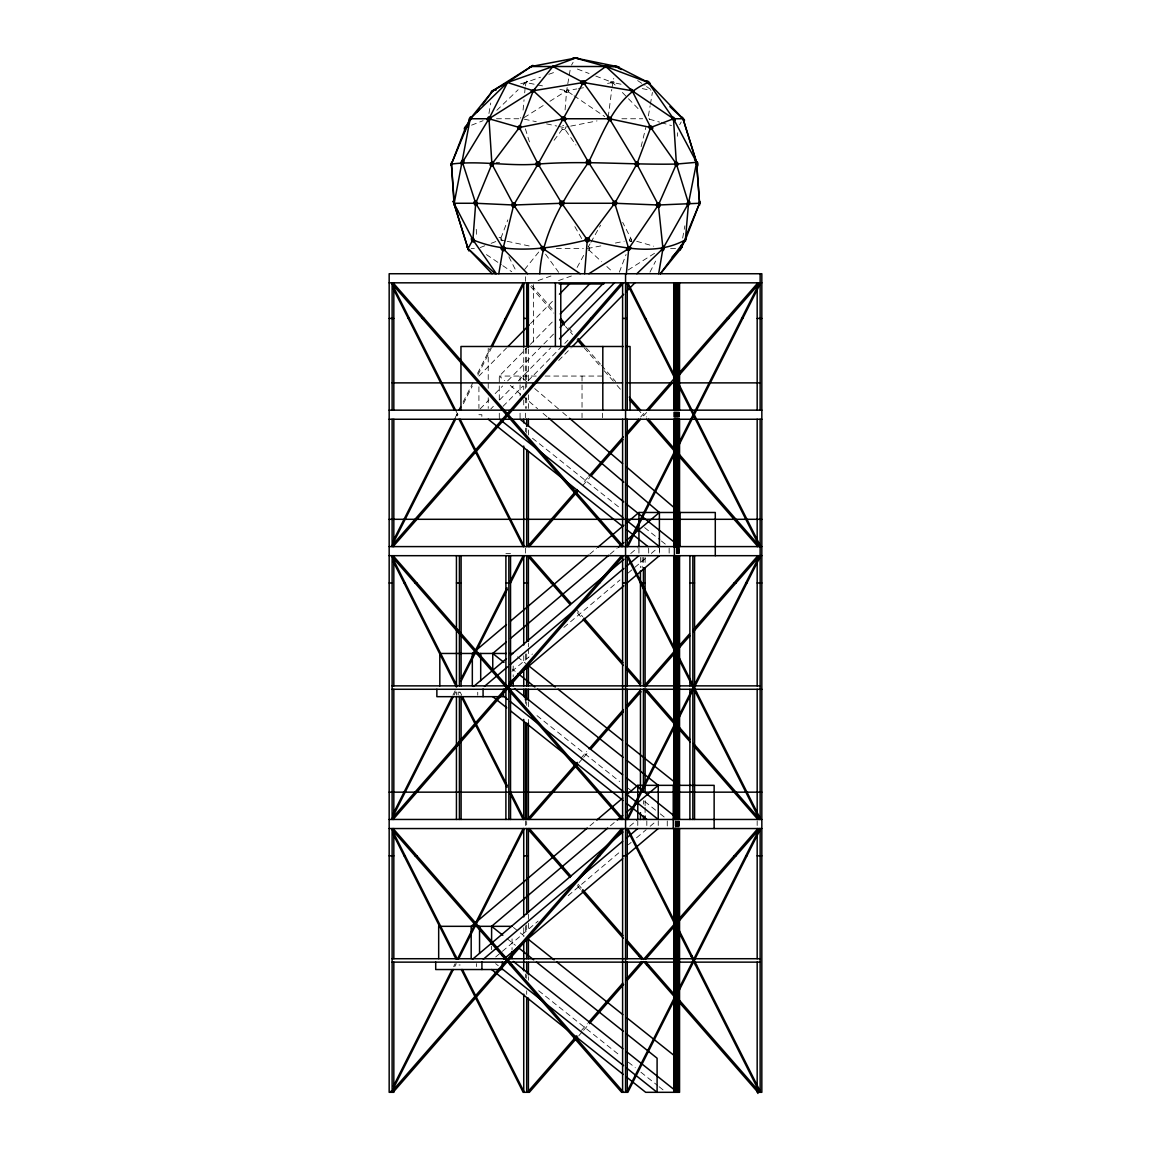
<?xml version="1.0" encoding="UTF-8"?>
<svg xmlns="http://www.w3.org/2000/svg" width="1151" height="1151" viewBox="0 0 1151 1151"><rect width="100%" height="100%" fill="white"/><g stroke="black" fill="none" stroke-linecap="round" stroke-linejoin="round"><path stroke-width="0.75" stroke-dasharray="5 3.75" d="M677.435 136.235L677.694 132.753M565.083 109.949L566.609 90.742L568.968 76.901M523.086 110.122L524.05 99.763M524.683 92.857L525.173 87.677M525.331 85.951L527.072 78.369M608.217 117.028L611.785 89.404M612.001 87.677L613.756 78.383M488.945 113.503L490.729 103M569.256 75.175L570.436 68.24M648.401 115.906L650.114 105.849M650.401 104.166L652.401 92.425M682.672 238.07L683.91 231.078M684.226 229.322L684.845 225.826M641.136 146.637L645.797 127.459M500.901 238.171L507.836 219.884M619.382 272.125L626.072 254.472M630.921 241.624L631.611 239.825L622.677 222.344M455.206 417.741L457.307 413.583M463.062 402.145L472.773 382.88M477.521 373.442L490.197 348.293M457.868 414.705L457.307 415.842L456.731 414.705M463.393 403.742L472.284 386.089M477.866 375.01L491.333 348.293M452.89 695.19L455.868 689.276M454.084 695.103L455.667 691.967M453.638 966.567L455.134 963.617M454.774 966.567L456.271 963.617M649.97 272.154L655.595 261.148M577.111 267.449L583.945 254.86M571.529 65.103L573.112 62.283M588.247 247.005L590.017 243.883M590.895 242.329L600.592 225.136M679.665 124.725L681.219 121.948M554.077 140.307L563.688 127.488L568.939 126.452M524.583 269.535L539.272 251.364M584.32 481.449L587.873 477.392M640.661 416.979L643.639 413.583L646.617 416.979M582.751 485.506L589.844 477.392M646.617 412.432L643.639 415.842L638.676 410.159M580.823 758.322L586.737 751.545M578.967 762.71L582.478 758.696M583.643 757.344L588.334 751.991M581.485 1030.418L587.384 1023.671M578.852 1035.699L582.377 1031.656M583.557 1030.303L588.276 1024.922M529.129 345.631L499.289 376.06L499.289 401.181M530.366 344.365L553.991 320.28M480.168 408.893L488.916 399.972M495.16 393.613L502.642 385.973M507.649 380.88L542.61 345.228M543.862 343.948L553.847 333.761M490.844 408.893L493.347 406.346M499.592 399.972L513.317 385.973M518.324 380.88L550.782 347.775M503.03 406.346L523.029 385.973M528.007 380.88L568.019 340.135M558.695 360.508L571.184 347.775M478.917 376.06L506.598 347.919M530.51 323.618L554.422 299.318M496.829 110.295L518.137 89.749M523.144 84.915L525.647 82.498L540.538 77.218M589.772 554.091L596.592 548.308M610.217 554.091L617.051 548.308M630.734 553.53L637.568 547.747M511.907 671.378L532.424 654.027M563.861 627.41L619.972 579.989M628.115 573.04L645.956 558.005M651.308 553.415L659.379 546.596M589.988 825.785L595.441 821.167M610.433 825.785L615.9 821.167M629.726 826.274L637.783 819.454M495.707 956.956L538.121 921.102M568.177 895.651L620.188 851.682M628.331 844.748L631.136 842.431M636.532 837.799L646.186 829.698M650.157 826.274L655.538 821.728M524.137 117.575L543.862 105.115M549.919 101.288L566.609 90.742L576.852 88.915M628.101 270.01L654.66 253.234M471.593 125.157L483.118 120.668M480.183 247.551L484.888 245.739M491.132 243.336L495.836 241.537M538.136 280.556L550.941 276.01M558.58 280.556L571.385 276.01M548.797 74.297L555.415 71.952M520.698 83.735L525.647 82.498L535.891 84.555M570.695 126.106L597.024 120.913M587.37 248.573L601.383 245.796M615.397 243.034L624.159 241.307M629.424 240.257L631.611 239.825M578.55 88.613L583.672 87.692M607.555 83.419L612.677 82.498L621.382 84.296M496.455 118.754L518.842 118.754M621.871 118.754L642.704 118.754M471.162 248.573L474.341 248.573M556.35 248.573L583.312 248.573M670.573 248.573L675.68 248.573M536.251 376.06L499.289 376.06L504.757 380.722M545.056 376.06L602.462 376.06M478.888 414.705L481.852 414.705L481.852 416.417M505.893 553.415L510.54 553.415M459.019 964.984L460.17 964.984M496.11 162.449L499.606 162.593M537.589 84.901L544.423 86.282M559.789 89.375L566.609 90.742L572.608 94.799M642.244 88.598L650.948 90.382M524.28 119.172L536.28 121.704M546.552 123.876L556.825 126.049M558.537 126.409L563.688 127.488L575.946 145.04M500.268 239.825L505.433 240.919M507.145 241.293L529.503 246.026M636.704 241.293L653.725 246.185M649.365 119.172L659.581 122.121M661.278 122.625L671.493 125.574M577.399 69.06L589.082 73.506M595.758 76.052L612.677 82.498L615.109 85.001M637.625 80.556L645.035 85.562M646.517 86.57L650.962 89.577M574.061 95.792L604.779 116.568M486.456 254.616L501.318 264.672M502.814 265.68L511.735 271.722M532.467 438.243L620.763 508.613M644.589 527.604L660.012 539.891M661.408 541.013L668.414 546.596M517.403 656.818L525.82 663.523M512.396 669.105L515.202 671.35M537.013 715.649L619.641 781.5M628.043 788.205L633.654 792.665M644.862 801.6L658.861 812.75M660.257 813.872L664.472 817.224M513.447 927.447L524.669 936.382M507.03 938.612L515.447 945.316M538.668 990.738L619.9 1055.481M628.302 1062.172L635.309 1067.754M640.906 1072.214L657.71 1085.609M659.12 1086.731L663.321 1090.083M495.621 963.617L498.282 965.747M526.712 381.744L520.065 376.06L520.065 395.8M534.697 388.563L560.005 410.159M562.724 412.49L568.177 417.137M510.238 385.384L521.187 394.707M522.554 395.872L537.603 408.706M543.071 413.367L547.185 416.863M588.665 249.767L601.642 261.752M606.836 266.543L612.03 271.334M622.403 92.497L627.266 97.504M628.475 98.741L639.409 109.992M531.676 285.462L553.559 310.511M568.695 327.819L573.385 333.186M586.291 347.962L600.376 364.076M601.556 365.414L615.627 381.528M530.712 286.613L553.861 313.115M565.544 326.481L569.054 330.51M570.234 331.848L572.579 334.538M584.32 347.962L599.57 365.414M604.261 370.795L613.656 381.528M617.094 385.47L620.504 389.369M575.673 608.663L582.751 616.778M577.241 612.72L580.78 616.778M578.032 884.227L581.572 888.284M577.241 885.579L580.78 889.637M545.56 254.17L558.667 272.341M574.824 226.632L581.888 238.976M508.871 256.788L516.684 272.197M455.58 410.159L459.393 417.741M461.695 695.146L460.17 692.125L459.019 692.125L461.306 696.672M649.481 119.431L649.279 118.985A2.216 0.978 48.1 0 0 648.991 118.51M525.388 128.811L530.05 143.918M476.269 229.308L476.845 237.998M757.171 820.965L757.171 825.512M679.55 412.058L679.55 417.439M679.55 548.466L679.55 553.847M679.55 821.282L679.55 826.677M678.975 412.058L678.975 417.439M678.975 548.466L678.975 553.847M678.975 821.282L678.975 826.677M678.558 412.058L678.687 417.439M678.687 548.466L678.558 553.847M678.558 821.282L678.687 826.677M678.126 412.058L678.126 417.439M678.126 548.466L678.126 553.847M678.126 821.282L678.126 826.677M677.997 412.058L677.838 417.439M677.997 548.466L677.838 553.847M677.997 821.282L677.838 826.677M677.709 412.058L677.709 417.439M677.709 548.466L677.709 553.847M677.709 821.282L677.709 826.677M677.277 412.058L677.133 417.439M677.277 548.466L677.133 553.847M677.277 821.282L677.133 826.677M676.86 412.058L676.989 417.439M676.989 548.466L676.86 553.847M676.989 821.282L676.86 826.677M676.414 412.058L676.414 417.439M676.414 548.466L676.414 553.847M676.414 821.282L676.414 826.677M676.284 412.058L676.141 417.439M676.284 548.466L676.284 553.847M676.284 821.282L676.141 826.677M675.997 412.058L675.997 417.439M675.997 821.282L675.997 826.677M675.565 412.058L675.436 417.439M675.565 821.282L675.436 826.677M675.292 412.058L675.292 417.439M675.292 821.282L675.292 826.677M675.148 412.058L675.148 417.439M675.148 821.282L675.148 826.677M674.716 412.058L674.716 417.439M674.587 412.058L674.587 417.439M674.299 412.058L674.299 417.439M673.738 412.058L673.738 417.439M669.148 548.106L669.148 554.178M667.263 820.965L667.263 828.547M658.243 820.965L658.243 825.512M648.632 548.106L648.718 554.178M646.819 820.965L646.819 825.512M645.107 557.401L645.107 564.22M645.107 800.693L645.107 805.815M645.107 807.513L645.107 814.332M643.409 557.401L643.409 565.918M643.409 800.693L643.409 804.103M642.157 557.401L642.157 567.63M640.46 557.401L640.46 567.63M638.934 548.106L638.934 554.178M637.783 820.965L637.783 825.512M602.462 413.195L602.462 417.741M582.032 376.06L582.032 408.375M582.032 413.195L582.032 417.741M533.445 284.599L533.445 344.724M528.395 348.854L528.395 381.082M528.395 394.822L528.395 408.461M528.395 429.985L528.395 435.337M528.395 643.294L528.395 646.833M528.395 648.617L528.395 657.48M528.395 701.693L528.395 707.016M528.395 719.433L528.395 722.986M528.395 914.369L528.395 921.476M528.395 923.246L528.395 930.339M528.395 976.623L528.395 980.206M526.683 348.408L526.683 387.225M526.683 397.814L526.683 408.404M526.683 428.186L526.683 433.553M526.683 653.941L526.683 659.25M526.683 701.779L526.683 705.347M526.683 821.411L526.683 824.979M526.683 925.016L526.683 932.109M526.683 974.753L526.683 978.321M526.683 990.781L526.683 994.349M525.432 276.758L525.432 281.319M525.432 348.408L525.432 388.995M525.432 397.814L525.432 408.404M525.432 413.195L525.432 417.741M525.432 428.186L525.432 431.769M525.432 548.106L525.432 554.178M525.432 653.941L525.432 661.034M525.432 699.923L525.432 703.462M525.432 820.965L525.432 825.512M525.432 925.706L525.432 932.871M525.432 974.077L525.432 977.659M523.734 348.854L523.734 381.082M523.734 386.29L523.734 389.7M523.734 399.929L523.734 408.461M523.734 655.71L523.734 662.803M523.734 927.692L523.734 936.684M520.065 413.195L520.065 417.741M513.202 666.026L513.202 676.802M512.051 938.885L512.051 949.661M499.289 413.195L499.289 417.741M491.606 946.064L491.606 949.661M488.225 348.264L488.225 388.937M488.225 397.786L488.225 408.389M478.917 386.822L478.917 408.375M477.737 692.226L477.737 695.19M476.586 963.617L476.586 966.567M458.156 691.967L458.156 695.103M456.443 691.967L456.443 695.103M631.64 241.595A2.273 1.712 -25.1 0 1 631.079 241.652L630.547 241.581A2.273 1.712 -25.1 0 1 629.842 239.091A2.273 1.712 -25.1 0 1 633.122 238.271M565.673 128.02A2.086 2.014 -23.5 0 1 565.112 128.926L564.666 129.243A2.086 2.014 -23.5 0 1 562.594 129.243L562.177 128.926A2.086 2.014 -23.5 0 1 561.659 128.02M562.695 125.732A2.086 2.014 -23.5 0 1 563.731 125.459M588.42 246.76A2.273 2.072 13.7 0 1 588.578 250.386M499.059 237.451A2.676 1.41 63.9 0 1 501.145 238.545A2.676 1.41 63.9 0 1 501.937 241.552M520.425 118.064A2.244 1.726 -19.7 0 1 520.784 117.661M659.394 548.106L659.379 554.178L659.394 548.106M523.806 83.246L527.618 81.376L523.806 83.246M568.407 91.648L568.062 91.994A2.086 1.669 4.6 0 1 566.58 92.425L566.047 92.339A2.086 1.669 4.6 0 1 564.652 90.095A2.086 1.669 4.6 0 1 567.515 89.26A2.086 1.669 4.6 0 1 568.407 91.648M613.224 81.85L612.649 81.721A2.23 0.748 11.9 0 0 610.706 82.469A2.23 0.748 11.9 0 0 614.375 83.304A2.23 0.748 11.9 0 0 613.224 81.85"/><path stroke-width="1.5" d="M660.286 273.737L685.406 239.825L699.563 203.267L696.585 162.32L673.479 118.754L632.1 90.742L583.327 82.498L552.868 66.513L533.287 90.742L519.389 127.488L491.909 164.061L475.694 203.267L472.903 239.825L496.354 273.737M584.622 273.737L587.312 239.825L614.735 203.267L636.863 164.061L650.732 127.488L632.1 90.742L605.843 66.513L575.5 58.054L554.523 65.895M465.306 130.969L465.594 127.488L470.198 118.754L507.519 82.498L532.971 65.377L529.848 67.319M626.374 273.737L628.719 248.573L614.735 203.267L588.521 162.32L563.63 118.754L533.287 90.742L507.519 82.498L492.815 90.742L471.277 117.416M539.761 273.737C542.15 232.171 565.558 195.684 588.521 162.32C603.21 133.156 615.267 95.447 648.33 82.498L683.018 118.754L696.585 162.32L699.563 203.267L686.83 234.013M498.8 273.737L503.088 248.573L513.691 205.007L538.064 164.061L583.327 82.498L609.469 118.754L636.863 164.061L658.386 205.007L662.947 248.573L658.66 273.737M694.542 159.284L697.002 164.061L683.018 118.754L673.479 118.754L650.732 127.488L609.469 118.754L563.63 118.754L519.389 127.488L488.974 118.754L470.198 118.754L454.07 203.928M660.473 273.737L681.191 248.184L682.083 246.875L679.536 250.271L681.435 245.077M550.955 67.19L554.811 65.765L551.128 67.017M492.053 273.737L467.982 248.573L453.998 203.267L451.437 164.061L465.594 127.488L468.961 122.941M454.026 199.67L451.437 164.061L470.198 118.754M672.17 256.961L680.802 248.573L684.154 240.487M577.212 58.413L616.878 66.513L648.33 82.498L673.479 118.754L676.414 164.061L658.386 205.007L628.719 248.573L588.895 273.737M393.196 540.841L454.444 419.252M459.019 410.159L460.645 406.95M490.988 346.724L523.158 282.829M393.052 543.387L455.58 419.252M492.124 346.724L523.734 283.966M393.196 813.699L452.156 696.672M461.364 678.385L507.015 587.744M510.224 581.37L523.158 555.688M393.052 816.246L453.293 696.672M461.119 681.119L507.375 589.312M523.734 556.825L510.555 582.981L505.893 582.981M627.266 545.459L759.559 282.829M627.842 546.596L760.135 283.966M393.297 1086.371L452.156 969.53M523.158 828.547L457.307 959.301L393.052 831.756M393.052 1089.119L453.293 969.53M458.673 958.841L523.734 829.684M627.266 818.318L759.559 555.688M627.842 819.454L760.135 556.825M627.266 1091.177L759.559 828.547M760.135 829.684L627.842 1092.313L621.626 1092.313L392.117 829.684M680.802 248.573L684.672 241.221M495.232 273.737L467.982 248.573L472.126 241.221M466.759 126.912L465.795 128.25M477.262 111.748L479.334 108.942M482.442 104.741L492.815 90.742L531.172 66.513L573.802 58.384M392.117 545.459L621.626 282.829M393.11 546.596L622.605 283.966M528.395 545.459L577.241 489.563M589.053 476.039L623.31 436.833M626.863 432.776L638.676 419.252M646.617 410.159L673.982 378.852M678.673 373.471L757.89 282.829M529.374 546.596L578.032 490.916M591.024 476.039L622.921 439.538M626.475 435.481L640.647 419.252M648.603 410.159L672.443 382.88M678.313 376.161L757.718 285.29M392.117 818.318L621.626 555.688M393.11 819.454L622.605 556.825M528.395 818.318L577.27 762.379M589.096 748.841L623.41 709.577M626.964 705.52L639.97 690.629M644.128 685.867L674.371 651.265M679.047 645.912L689.578 633.856M693.089 629.842L757.89 555.688M529.374 819.454L577.788 764.048M590.664 749.315L623.439 711.822M626.95 707.807L640.992 691.737M673.321 654.732L645.107 687.018L645.107 567.63M678.054 649.308L689.881 635.769M693.434 631.712L757.732 558.134M392.117 1091.177L621.626 828.547M393.11 1092.313L622.605 829.684M528.395 1091.177L576.766 1035.814M588.564 1022.318L622.777 983.155M626.317 979.113L641.654 961.56M674.169 924.368L643.639 959.301L626.475 939.662M678.86 918.987L757.89 828.547M577.673 1037.051L529.374 1092.313L523.158 1092.313L461.306 969.53M589.456 1023.57L623.612 984.479M627.137 980.436L643.639 961.56L673.565 995.802M645.797 959.085L673.925 926.9M678.601 921.548L757.732 830.993M560.206 313.935L589.6 283.966M560.091 327.402L603.8 282.829L603.8 283.966L559.199 283.966M559.53 338.854L614.476 282.829M572.435 346.494L623.669 294.282M626.173 291.735L634.92 282.829M507.864 346.638L529.259 324.899M559.458 294.196L569.515 283.966M636.848 273.737L662.947 248.573L688.514 203.267L696.585 162.32L678.097 163.917M506.469 624.576L472.327 653.466L472.327 685.78M510.555 621.108L588.406 555.242M597.959 547.157L623.914 525.201M626.648 522.885L638.934 512.483L715.289 512.483L715.289 555.688M492.757 669.623L492.757 653.466L506.426 641.913M510.512 638.445L608.85 555.242M618.418 547.157L623.885 542.524M626.604 540.222L659.394 512.483L626.547 484.499M473.68 686.413L506.469 658.689M510.555 655.221L623.914 559.3M484.427 686.413L507.577 666.832M510.31 664.53L623.856 568.45M626.604 566.119L638.934 555.688M510.281 681.78L623.813 585.773M626.547 583.456L659.379 555.688M587.255 828.101L471.176 926.325L471.176 958.639M596.808 820.016L622.763 798.06M626.863 794.593L637.783 785.342L714.138 785.342L714.138 828.547M491.606 944.28L491.606 926.325L607.699 828.101M617.267 820.016L622.734 815.397M626.82 811.93L658.243 785.342L627.381 760.753M472.543 959.272L622.936 832.015M483.276 959.272L622.705 841.309M626.82 837.827L637.783 828.547M503.649 959.272L622.662 858.632M626.763 855.15L658.228 828.547M465.407 128.639C462.414 130.869 466.069 124.366 467.047 126.15M529.589 67.506L531.258 66.513L605.843 66.513L648.33 82.498M584.766 81.476L605.843 66.513M492.657 90.8C487.434 94.253 498.297 87.174 492.988 90.684M465.594 127.488L466.659 127.07M552.868 66.513L507.519 82.498L488.974 118.754L462.457 162.32L475.694 203.267L503.088 248.573L527.546 273.737M492.815 90.742L496.311 89.864M650.732 127.488L676.414 164.061L688.514 203.267L685.406 239.825C654.919 256.745 619.166 247.048 587.312 239.825C549.933 248.861 509.548 255.119 472.903 239.825L453.811 203.051L467.982 248.573M583.327 82.498L533.287 90.742L488.974 118.754L491.909 164.061L513.691 205.007L543.013 248.573L580.19 273.737M451.437 164.061C480.025 160.377 509.202 166.564 538.064 164.061C584.176 160.464 630.259 164.981 676.414 164.061M534.237 89.577L534.668 89.562A2.216 0.863 -23.9 0 1 534.093 91.303A2.216 0.863 -23.9 0 1 531.244 91.461A2.216 0.863 -23.9 0 1 534.222 89.591M689.895 792.248L692.844 792.161M607.599 66.513L619.08 67.017L616.332 66.283L614.749 66.067L621.324 69.52M474.025 203.267L453.998 203.267L455.019 206.95L454.746 206.087M699.563 203.267L658.386 205.007L614.735 203.267L561.76 203.267L513.691 205.007L475.694 203.267M389.167 282.829L761.833 282.829M389.167 318.424L393.829 318.424M408.231 318.424L409.368 318.424M422.23 318.424L424.201 318.424M505.231 318.424L506.382 318.424M523.734 318.424L528.395 318.424M590.521 318.424L592.506 318.424M622.605 318.424L627.266 318.424M644.618 318.424L645.769 318.424M726.799 318.424L728.77 318.424M741.632 318.424L742.769 318.424M757.171 318.424L761.833 318.424M623.252 346.494L460.961 346.494L460.961 410.159M626.475 346.494L630.057 346.494L630.057 410.159M392.117 382.88L622.605 382.88M627.266 382.88L760.135 382.88M389.167 410.159L761.833 410.159M389.167 419.252L761.833 419.252M389.167 519.302L761.833 519.302M389.167 546.596L761.833 546.596M389.167 555.688L761.833 555.688M389.167 582.981L392.117 582.981M404.044 582.981L405.181 582.981M414.979 582.981L416.95 582.981M456.443 582.981L461.105 582.981M523.734 582.981L528.395 582.981M551.243 582.981L553.214 582.981M597.786 582.981L599.757 582.981M622.605 582.981L627.266 582.981M640.445 582.981L645.107 582.981M689.895 582.981L694.557 582.981M734.05 582.981L736.021 582.981M745.819 582.981L746.956 582.981M757.171 582.981L761.833 582.981M506.354 653.466L439.826 653.466L439.826 685.867M509.778 653.466L513.202 653.466M454.444 683.018L455.58 683.018M638.676 683.018L640.647 683.018L626.475 666.803M690.83 683.018L691.981 683.018M392.117 685.867L760.135 685.867M392.117 689.276L761.833 689.276M646.617 692.125L648.603 692.125M695.42 692.125L696.556 692.125M523.878 696.672L524.611 696.672M389.167 792.161L761.833 792.161M389.167 819.454L761.833 819.454M389.167 828.547L761.833 828.547M389.167 855.84L393.829 855.84M404.044 855.84L405.181 855.84M414.979 855.84L416.95 855.84M509.418 855.84L510.555 855.84M523.734 855.84L528.395 855.84M551.243 855.84L553.214 855.84M597.786 855.84L599.757 855.84M622.605 855.84L627.266 855.84M640.445 855.84L641.582 855.84M734.05 855.84L736.021 855.84M745.819 855.84L746.956 855.84M757.171 855.84L761.833 855.84M512.051 926.325L438.675 926.325L438.675 958.639M454.444 955.877L455.58 955.877M502.397 955.877L504.383 955.877M638.676 955.877L640.647 955.877M690.83 955.877L691.981 955.877M392.117 958.725L760.135 958.725M392.117 962.135L760.135 962.135M510.353 964.984L512.324 964.984M646.617 964.984L648.603 964.984M695.42 964.984L696.556 964.984M522.727 969.53L523.46 969.53M520.065 419.252L623.77 501.908M626.576 504.152L674.227 542.121M499.62 419.252L622.95 517.547M627.151 520.899L659.394 546.596L659.394 512.483M488.211 419.252L622.749 526.482M626.95 529.834L647.97 546.596M528.626 665.753L555.271 686.989M558.077 689.233L622.59 740.64M626.791 743.992L674.472 781.989M492.757 653.466L503.98 662.4M518.008 673.58L534.827 686.989M537.632 689.233L623.18 757.401M514.468 688.586L622.662 774.81M626.863 778.148L674.472 816.102M503.433 696.082L507.62 699.42M510.411 701.635L623.367 791.672M626.158 793.888L658.243 819.454L658.243 785.342M492.757 696.672L506.771 707.822M510.972 711.174L623.022 800.477M627.223 803.83L646.833 819.454M527.475 938.612L554.12 959.848M556.926 962.092L622.835 1014.621M627.05 1017.973L673.321 1054.848M491.606 926.325L502.829 935.259M518.252 947.561L533.676 959.848M536.481 962.092L623.439 1031.382M626.23 1033.612L657.092 1058.201L657.092 1092.313L626.403 1067.855M513.317 961.445L622.907 1048.777M627.108 1052.129L673.321 1088.961M502.282 968.941L623.612 1065.639M491.606 969.53L623.266 1074.458M626.072 1076.689L645.682 1092.313L679.55 1092.313L679.55 828.461M569.529 418.302L622.633 463.652M626.72 467.133L674.385 507.836M548.552 418.029L623.813 482.168M669.853 106.597L683.018 118.754C677.982 112.999 688.053 122.956 683.162 119.618M560.479 318.424L564.004 322.453M578.075 338.567L585.125 346.624M629.295 397.167L640.647 410.159M648.603 419.252L673.407 447.653M678.14 453.062L757.732 544.15M559.674 319.762L564.364 325.129M577.27 339.905L583.14 346.624M629.583 399.771L638.676 410.159M646.617 419.252L673.795 450.358M678.514 455.767L757.89 546.596M393.11 282.829L622.605 545.459M392.117 283.966L621.626 546.596M529.374 555.688L570.939 603.253M583.945 618.13L622.921 662.746M646.114 689.276L673.407 720.512M678.14 725.921L689.953 739.446M693.492 743.488L757.732 817.009M528.395 556.825L570.148 604.606M583.14 619.483L623.31 665.451M626.863 669.508L640.33 684.917M644.128 689.276L673.795 723.216M678.514 728.626L690.327 742.136M693.88 746.193L757.89 819.454M393.11 555.688L622.605 818.318M392.117 556.825L621.626 819.454M529.374 828.547L570.939 876.112M582.751 889.637L622.921 935.605M645.61 961.574L674.414 994.507M679.104 999.888L757.703 1089.839M528.395 829.684L570.148 877.465M581.96 890.989L623.31 938.31M626.863 942.367L641.654 959.301M678.241 1001.169L757.89 1092.313L757.89 1093.45M393.11 828.547L622.605 1091.177M587.312 239.825L561.76 203.267L538.064 164.061L519.389 127.488M454.415 205.007L457.71 211.223M627.842 282.829L760.135 545.459M627.266 283.966L759.559 546.596M627.842 555.688L760.135 818.318M627.266 556.825L759.559 819.454M392.995 285.923L455.58 410.159M460.17 419.252L523.734 545.459M393.239 288.656L454.444 410.159M459.019 419.252L523.158 546.596M627.842 828.547L760.135 1091.177M627.266 829.684L759.559 1092.313M393.052 558.897L457.019 685.867M462.457 696.672L507.346 785.802M510.555 792.161L523.734 818.318M393.196 561.443L456.443 687.018L456.443 555.688M461.306 696.672L507.015 787.399M510.224 793.773L523.158 819.454M462.457 969.53L523.734 1091.177M393.196 834.302L455.969 958.912M696.096 160.723L696.24 161.169M697.074 163.902L696.398 161.672M696.269 161.298L696.902 163.341M696.082 164.061L696.082 163.946A2.273 0.921 86 0 1 697.002 161.816A2.273 0.921 86 0 1 697.938 164.564A2.273 0.921 86 0 1 696.844 166.219M760.135 273.737L760.135 410.159M760.135 419.252L760.135 819.454M760.135 828.547L760.135 1092.313M758.883 1091.177L758.883 1092.313M757.171 282.829L757.171 410.159M757.171 419.252L757.171 546.596M757.171 555.688L757.171 685.867M757.171 689.276L757.171 819.454M757.171 828.547L757.171 958.725M757.171 962.135L757.171 1092.313L761.833 1092.313L761.833 273.737L389.167 273.737L389.167 1092.313L393.829 1092.313L393.829 962.135M694.557 555.688L694.557 819.454M692.844 555.688L692.844 819.454M689.895 555.688L689.895 685.867M689.895 689.276L689.895 819.454M679.824 512.483L679.824 546.596M679.55 282.829L679.55 410.26M679.55 419.237L679.55 546.667M679.55 555.645L679.55 819.498M678.975 282.829L678.975 410.26M678.975 419.237L678.975 546.667M678.975 555.645L678.975 819.498M678.975 828.461L678.975 1092.313M678.558 282.829L678.687 410.26M678.687 419.237L678.558 546.667M678.687 555.645L678.558 819.498M678.558 828.461L678.687 1092.313M678.126 282.829L678.126 410.26M678.126 419.237L678.126 546.667M678.126 555.645L678.126 819.498M678.126 828.461L678.126 1092.313M677.838 282.829L677.838 410.26M677.838 419.237L677.838 546.667M677.838 555.645L677.838 819.498M677.838 828.461L677.838 1092.313M677.277 282.829L677.277 410.26M677.277 419.237L677.277 546.667M677.277 555.645L677.277 819.498M677.277 828.461L677.277 1092.313M676.989 282.829L676.989 410.26M676.989 419.237L676.989 546.667M676.989 555.645L676.989 819.498M676.989 828.461L676.989 1092.313M676.414 282.829L676.414 410.26M676.414 419.237L676.414 546.667M676.414 555.645L676.414 819.498M676.414 828.461L676.414 1092.313M676.141 282.829L676.284 410.26M676.141 419.237L676.284 546.667M676.284 555.645L676.141 819.498M676.141 828.461L676.284 1092.313M675.436 282.829L675.565 410.26M675.436 419.237L675.565 546.667M675.565 555.645L675.436 819.498M675.565 828.461L675.436 1092.313M675.292 282.829L675.292 410.26M675.292 419.237L675.292 546.667M675.292 555.645L675.292 819.498M675.292 828.461L675.292 1092.313M675.148 282.829L675.148 410.26M675.148 419.237L675.148 546.667M675.148 555.645L675.148 819.498M675.148 828.461L675.148 1092.313M674.716 282.829L674.716 410.26M674.716 419.237L674.716 546.667M674.716 555.645L674.716 819.498M674.716 828.461L674.716 1092.313M674.4 512.483L674.4 555.688M673.738 282.829L673.738 410.26M673.738 419.237L673.738 546.667M673.738 555.645L673.738 819.498M673.738 828.461L673.738 1092.313M673.249 785.342L673.249 828.547M645.107 689.276L645.107 792.161M645.107 816.045L645.107 819.454M643.409 567.63L643.409 685.867M643.409 689.276L643.409 792.161M643.409 816.045L643.409 819.454M640.46 571.04L640.46 685.867M640.46 689.276L640.46 790.392M640.46 812.635L640.46 819.454M638.934 512.483L638.934 546.596M637.783 785.342L637.783 819.454M627.266 282.829L627.266 410.159M627.266 419.252L627.266 546.596M627.266 555.688L627.266 685.867M627.266 689.276L627.266 819.454M627.266 828.547L627.266 958.725M627.266 962.135L627.266 1092.313M625.568 273.737L625.568 1092.313M622.605 282.829L622.605 410.159M622.605 419.252L622.605 546.596M622.605 555.688L622.605 819.454M622.605 828.547L622.605 1092.313M602.807 346.494L602.807 410.159M560.782 282.829L560.782 346.494M555.386 282.829L555.386 346.494M528.395 282.829L528.395 347.07M528.395 419.252L528.395 426.402M528.395 451.422L528.395 546.596M528.395 555.688L528.395 641.51M528.395 666.357L528.395 685.867M528.395 689.276L528.395 699.923M528.395 722.986L528.395 819.454M528.395 828.547L528.395 912.599M528.395 937.432L528.395 958.725M528.395 962.308L528.395 974.839M528.395 998.104L528.395 1092.313M528.05 282.829L528.05 346.494M526.683 282.829L526.683 346.652M526.683 419.252L526.683 426.402M526.683 449.624L526.683 546.596M526.683 555.688L526.683 641.51M526.683 666.357L526.683 685.867M526.683 689.276L526.683 699.995M526.683 723.202L526.683 819.627M526.683 828.547L526.683 914.369M526.683 939.216L526.683 958.725M526.683 962.294L526.683 972.969M526.683 997.917L526.683 1092.313M525.432 689.276L525.432 699.923M525.432 722.986L525.432 819.454M523.734 282.829L523.734 347.07M523.734 419.252L523.734 422.834M523.734 446.056L523.734 546.596M523.734 555.688L523.734 645.064M523.734 669.896L523.734 685.867M523.734 689.276L523.734 696.369M523.734 719.433L523.734 819.454M523.734 828.547L523.734 916.915M523.734 942.065L523.734 970.811M523.734 994.162L523.734 1092.313M513.202 680.385L513.202 685.78M512.051 951.46L512.051 958.639M510.54 555.688L510.54 685.867M510.54 689.276L510.54 819.454M508.843 555.688L508.843 819.454M505.893 555.688L505.893 819.454M503.433 689.276L503.433 696.672L436.862 696.672L436.862 689.276M502.282 962.135L502.282 969.53L435.711 969.53L435.711 962.135M483.075 689.089L483.075 696.672M481.924 961.948L481.924 969.53M480.701 653.466L480.701 680.745M479.55 926.325L479.55 953.244M461.105 555.688L461.105 685.867M461.105 696.369L461.105 819.454M459.407 555.688L459.407 685.867M459.407 696.369L459.407 819.454M456.443 696.672L456.443 819.454M393.829 282.829L393.829 410.159M393.829 419.252L393.829 546.596M393.829 555.688L393.829 685.867M393.829 689.276L393.829 819.454M393.829 828.547L393.829 958.725M392.117 282.829L392.117 410.159M392.117 419.252L392.117 546.596M392.117 555.688L392.117 819.454M392.117 828.547L392.117 1092.313M390.865 1091.177L390.865 1092.313M674.889 163.658L674.889 164.19A2.072 1.539 84.6 0 0 675.479 165.615L675.824 165.917A2.072 1.539 84.6 0 0 677.881 164.809A2.072 1.539 84.6 0 0 676.759 162.075A2.072 1.539 84.6 0 0 674.889 163.658M699.103 203.238C699.607 209.957 700.527 196.735 699.103 203.238M603.642 66.298L603.642 66.513A2.216 0.863 2.5 0 0 604.462 67.132L604.951 67.276A2.216 0.863 2.5 0 0 607.944 66.873A2.216 0.863 2.5 0 0 606.361 65.693A2.216 0.863 2.5 0 0 603.642 66.298M684.759 240.89C685.982 243.695 686.327 233.293 684.759 240.89M586.377 161.831L586.319 162.392A2.216 2.201 -54.8 0 0 587.01 163.946L587.485 164.276A2.216 2.201 -54.8 0 0 590.549 163.169A2.216 2.201 -54.8 0 0 589.211 160.205A2.216 2.201 -54.8 0 0 586.377 161.831M450.76 165.125C451.969 167.212 452.544 158.075 450.76 165.125M671.796 117.316L671.724 117.647A2.244 1.122 46.3 0 0 672.227 118.97L672.587 119.431A2.244 1.122 46.3 0 0 675.047 120.351A2.244 1.122 46.3 0 0 674.098 117.79A2.244 1.122 46.3 0 0 671.796 117.316M687.363 203.008L687.233 203.526A2.101 1.18 -69.1 0 0 687.377 204.849L687.593 205.108A2.101 1.18 -69.1 0 0 689.535 203.871A2.101 1.18 -69.1 0 0 689.276 201.31A2.101 1.18 -69.1 0 0 687.363 203.008M453.163 201.339L454.818 205.195L453.163 201.339M463.795 162.32L463.608 162.881A2.273 1.28 -69 0 1 461.177 163.974A2.273 1.28 -69 0 1 462.385 160.349A2.273 1.28 -69 0 1 463.795 162.32M467.105 246.472L468.845 250.673L467.105 246.472M490.556 118.855L490.326 119.387A2.216 1.496 -59.6 0 1 489.189 120.582L488.743 120.769A2.216 1.496 -59.6 0 1 487.29 118.999A2.216 1.496 -59.6 0 1 489.477 116.683A2.216 1.496 -59.6 0 1 490.556 118.855M471.133 118.639L470.903 119.172A2.201 0.82 -64.8 0 1 470.011 120.438L469.723 120.668A2.201 0.82 -64.8 0 1 469.148 119.2A2.201 0.82 -64.8 0 1 470.845 116.755A2.201 0.82 -64.8 0 1 471.133 118.639M518.18 126.783L517.95 127.272A2.086 1.41 -59.6 0 0 518.065 129.041L518.338 129.286A2.086 1.41 -59.6 0 0 520.612 128.193A2.086 1.41 -59.6 0 0 520.453 125.689A2.086 1.41 -59.6 0 0 518.18 126.783M505.677 83.663L509.375 81.304L505.677 83.663M573.342 57.852L577.773 58.14L573.342 57.852M638.129 165.658L637.783 166.017A2.273 1.683 84.6 0 1 635.194 164.248A2.273 1.683 84.6 0 1 637.352 161.931A2.273 1.683 84.6 0 1 638.129 165.658M657.566 203.036L657.149 203.382A2.216 1.914 -82.3 0 0 656.473 204.907L656.502 205.482A2.216 1.914 -82.3 0 0 658.89 207.108A2.216 1.914 -82.3 0 0 660.185 204.159A2.216 1.914 -82.3 0 0 657.566 203.036M662.904 246.602L662.544 246.904A2.244 1.252 -69.1 0 0 661.624 250.055A2.244 1.252 -69.1 0 0 663.58 249.983A2.244 1.252 -69.1 0 0 664.156 246.846L663.926 246.573A2.244 1.252 -69.1 0 0 662.904 246.602M586.377 238.027L585.917 238.3A2.129 1.957 17.5 0 0 585.255 240.142L585.427 240.631A2.129 1.957 17.5 0 0 588.262 241.638A2.129 1.957 17.5 0 0 589.211 239.034A2.129 1.957 17.5 0 0 586.377 238.027M476.831 205.151L476.485 205.338A2.23 1.583 65.2 0 1 473.982 202.806A2.23 1.583 65.2 0 1 476.341 201.569A2.23 1.583 65.2 0 1 476.845 205.151M542.107 246.587L541.675 246.789A2.23 1.784 49.3 0 0 541.071 248.544L541.243 249.076A2.23 1.784 49.3 0 0 543.919 250.558A2.23 1.784 49.3 0 0 544.783 248.055A2.23 1.784 49.3 0 0 542.107 246.587M492.081 162.003L491.621 162.205A2.273 1.539 -59.6 0 0 490.47 165.758A2.273 1.539 -59.6 0 0 493.419 164.464A2.273 1.539 -59.6 0 0 492.081 162.003M615.353 205.18L614.85 205.382A2.273 1.885 -58.2 0 1 612.879 202.806A2.273 1.885 -58.2 0 1 616.188 201.526A2.273 1.885 -58.2 0 1 615.353 205.18M628.705 250.069L628.158 250.155A2.23 1.424 -23.7 0 1 626.878 249.753L626.662 249.436A2.23 1.424 -23.7 0 1 628.36 247.177A2.23 1.424 -23.7 0 1 630.834 247.94A2.23 1.424 -23.7 0 1 628.705 250.069M650.157 125.732L649.682 125.761A2.201 1.482 35.8 0 0 648.747 126.912L648.819 127.358A2.201 1.482 35.8 0 0 651.293 129.257A2.201 1.482 35.8 0 0 652.631 127.617A2.201 1.482 35.8 0 0 650.157 125.732M564.623 117.244L564.062 117.071A2.273 1.726 7.1 0 0 561.429 119.057A2.273 1.726 7.1 0 0 565.055 120.179A2.273 1.726 7.1 0 0 564.623 117.244M539.186 162.133L538.639 161.946A2.273 2.158 -18.8 0 0 535.834 164.507A2.273 2.158 -18.8 0 0 539.359 165.787A2.273 2.158 -18.8 0 0 539.186 162.133M582.737 84.138L582.19 83.937A2.273 1.726 7.1 0 1 582.032 81.002A2.273 1.726 7.1 0 1 585.571 82.325A2.273 1.726 7.1 0 1 582.737 84.138M563.371 201.655L562.911 201.296A2.273 2.259 -58.8 0 0 559.515 203.065A2.273 2.259 -58.8 0 0 562.522 205.396A2.273 2.259 -58.8 0 0 563.371 201.655M610.721 117.805L610.26 117.431A2.273 1.539 35.8 0 0 607.411 118.165A2.273 1.539 35.8 0 0 610.404 120.553A2.273 1.539 35.8 0 0 610.721 117.805M632.849 90.397L632.403 90.008A2.273 0.763 41.7 0 0 630.374 89.764A2.273 0.763 41.7 0 0 633.237 92.325A2.273 0.763 41.7 0 0 632.849 90.397M647.653 82.915L647.25 82.498A2.273 0.763 41.7 0 1 647.509 81.03A2.273 0.763 41.7 0 1 650.099 83.735A2.273 0.763 41.7 0 1 647.653 82.915M474.413 240.415L474.298 239.868A2.273 1.28 63.1 0 0 471.723 237.897A2.273 1.28 63.1 0 0 472.5 241.422A2.273 1.28 63.1 0 0 474.413 240.415M505.102 248.961L505.016 248.429A2.273 1.813 49.3 0 0 501.735 246.746A2.273 1.813 49.3 0 0 502.296 250.271A2.273 1.813 49.3 0 0 505.102 248.961M515.662 205.108L515.605 204.576A2.086 1.971 77.7 0 0 512.468 203.353A2.086 1.971 77.7 0 0 512.799 206.835A2.086 1.971 77.7 0 0 515.662 205.108"/></g></svg>
